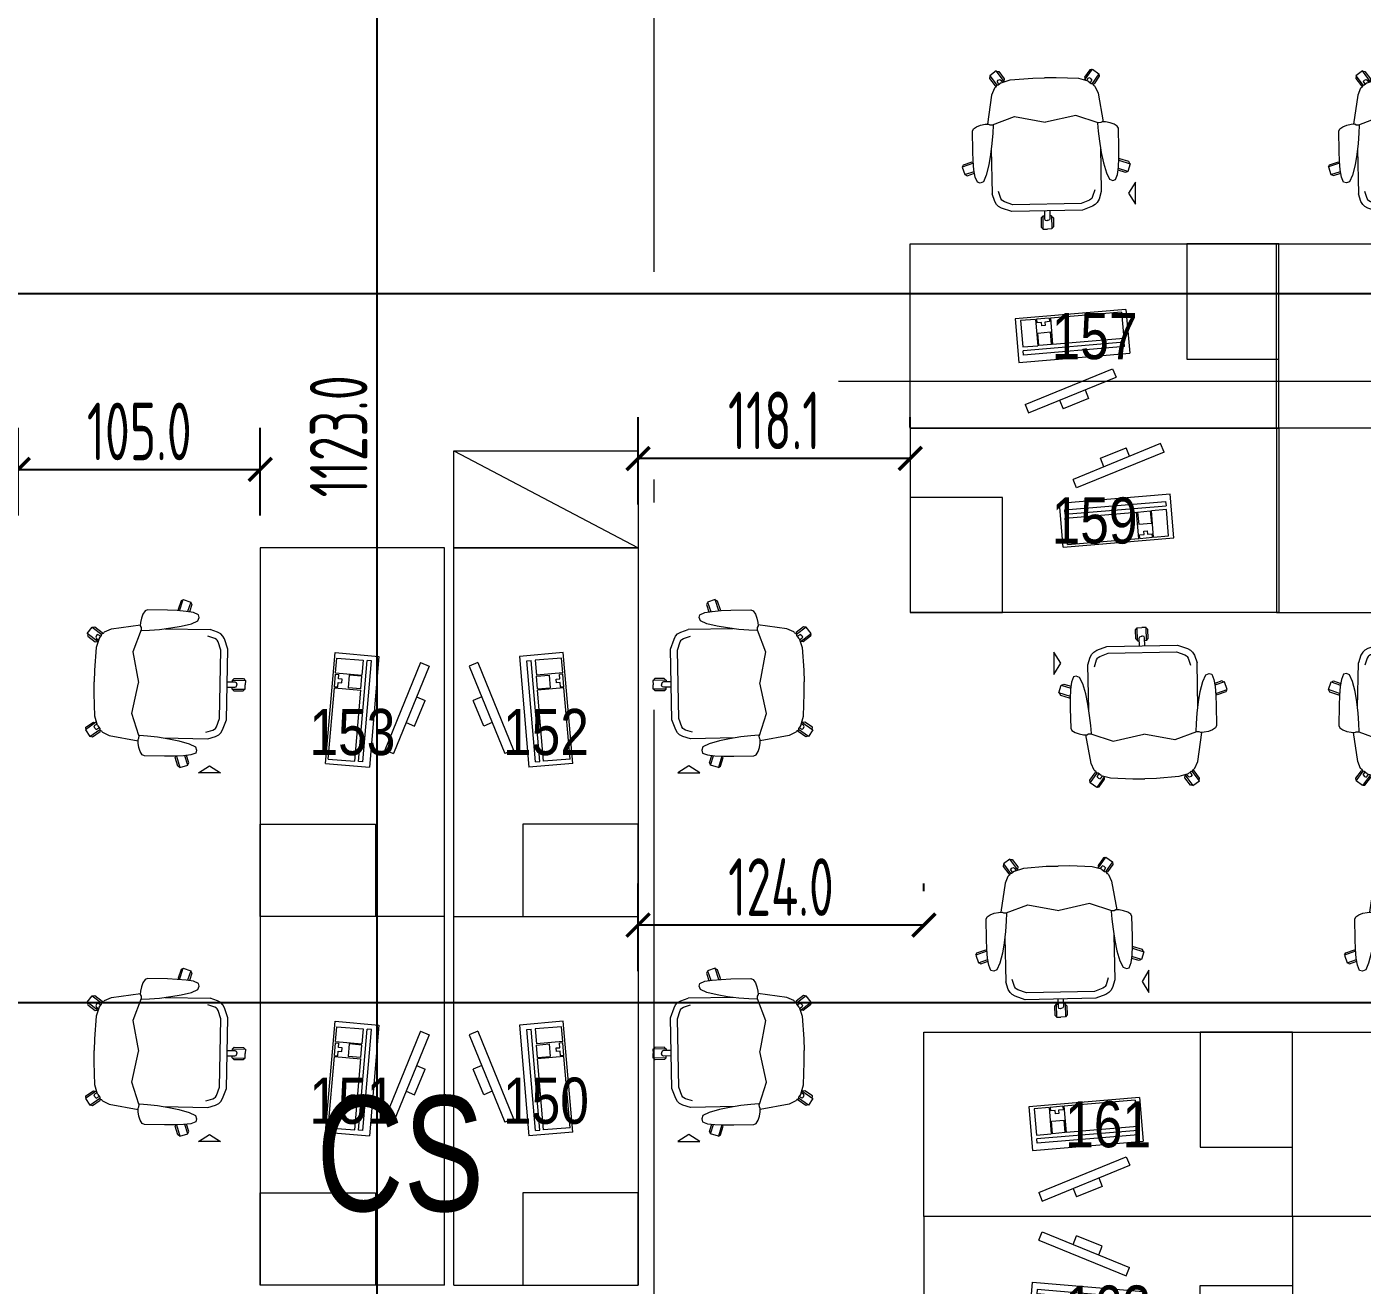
# Model space of a CAD drawing. Extents: x 6529560 to 6558080, y 5579316 to 5588131.
# Drawn here: x 6543845.05 to 6543850.85, y 5579672.92 to 5579678.38 of the extents above; entities that cross this region are included whole.
import ezdxf
from ezdxf.enums import TextEntityAlignment as Align

# ---------------------------------------------------------------- set-up
doc = ezdxf.new("R2010")
doc.units = 0
doc.header["$MEASUREMENT"] = 0
doc.header["$PDSIZE"] = -5
doc.linetypes.add('ACAD_ISO10W100', pattern=[18, 12, -3, 0, -3])
doc.linetypes.add('GR_SOLID', pattern=[0])
doc.layers.get('0').update_dxf_attribs({"color": 2, "linetype": 'CONTINUOUS', "lineweight": 5})
doc.layers.get('Defpoints').update_dxf_attribs({"linetype": 'CONTINUOUS'})
for name, color, linetype, lineweight in [('arch_meble', 5, 'GR_SOLID', 13), ('arch_osie', 181, 'CONTINUOUS', 5), ('arch_wymiary', 2, 'CONTINUOUS', 13)]:
    doc.layers.add(name, color=color, linetype=linetype, lineweight=lineweight)
doc.styles.add('ISO8', font='iso8.shx', dxfattribs={"width": 0.7})
doc.styles.get("Standard").update_dxf_attribs({"font": 'arial.ttf', "width": 0.75})
doc.dimstyles.new('biura', dxfattribs={"dimtxt": 0.25, "dimasz": 0.1, "dimexe": 0.18, "dimexo": 0.0625, "dimgap": 0.04, "dimtad": 1, "dimdec": 1, "dimlfac": 100, "dimzin": 0, "dimdsep": 46, "dimtxsty": 'ISO8', "dimblk": 'ARCHTICK', "dimcen": 0.09, "dimadec": 0, "dimazin": 0, "dimtfac": 1, "dimtdec": 1, "dimtix": 1, "dimtofl": 0, "dimtmove": 0, "dimatfit": 3, "dimldrblk": 'ARCHTICK', "dimfxl": 0.2, "dimfxlon": 1, "dimtolj": 1, "dimtzin": 0, "dimarcsym": 0})

# ---------------------------------------------------------------- blocks, each defined once
blk = doc.blocks.new('_ArchTick')
at = {"color": 0, "linetype": 'ByBlock', "const_width": 0.15}
blk.add_lwpolyline([(-0.5, -0.5), (0.5, 0.5)], dxfattribs=at)
blk = doc.blocks.new('*D2548')
at = {"layer": 'arch_wymiary', "color": 0, "lineweight": -2, "transparency": 16777216}
for p, q in [((6543823.9765, 5579674.3498), (6543823.9765, 5579673.9698)), ((6543854.0065, 5579674.3497), (6543854.0065, 5579673.9698)), ((6543823.9765, 5579674.1498), (6543854.0065, 5579674.1498))]:
    blk.add_line(p, q, dxfattribs=at)
at = {"layer": 'Defpoints', "color": 0, "transparency": 16777216}
for p in [(6543823.9765, 5579675.5317, 0), (6543854.0065, 5579675.5317, 0.0369), (6543854.0065, 5579674.1498)]:
    blk.add_point(p, dxfattribs=at)
at = {"layer": 'arch_wymiary', "color": 0, "lineweight": -2, "transparency": 16777216, "xscale": 0.1, "yscale": 0.1, "zscale": 0.1, "rotation": 180}
blk.add_blockref('_ArchTick', (6543823.9765, 5579674.1498), dxfattribs=at)
at = {"layer": 'arch_wymiary', "color": 0, "lineweight": -2, "transparency": 16777216, "xscale": 0.1, "yscale": 0.1, "zscale": 0.1}
blk.add_blockref('_ArchTick', (6543854.0065, 5579674.1498), dxfattribs=at)
at = {"layer": 'arch_wymiary', "color": 0, "transparency": 16777216, "insert": (6543837.5975, 5579674.3148), "char_height": 0.25, "attachment_point": 5, "style": 'ISO8'}
blk.add_mtext('\\A1;3003.0', dxfattribs=at)
blk = doc.blocks.new('*D2549')
at = {"layer": 'arch_wymiary', "color": 0, "lineweight": -2, "transparency": 16777216}
for p, q in [((6543846.4959, 5579682.221), (6543846.392, 5579682.221)), ((6543846.572, 5579682.221), (6543846.572, 5579670.9911)), ((6543846.581, 5579670.9911), (6543846.392, 5579670.9911))]:
    blk.add_line(p, q, dxfattribs=at)
at = {"layer": 'Defpoints', "color": 0, "transparency": 16777216}
for p in [(6543850.5562, 5579682.221, -14.6413), (6543846.572, 5579670.9911), (6543850.5562, 5579670.9911, -7.2654)]:
    blk.add_point(p, dxfattribs=at)
at = {"layer": 'arch_wymiary', "color": 0, "lineweight": -2, "transparency": 16777216, "xscale": 0.1, "yscale": 0.1, "zscale": 0.1}
for p, rotation in [((6543846.572, 5579682.221), 90), ((6543846.572, 5579670.9911), 270)]:
    blk.add_blockref('_ArchTick', p, dxfattribs=dict(at, rotation=rotation))
at = {"layer": 'arch_wymiary', "color": 0, "transparency": 16777216, "insert": (6543846.407, 5579676.6061), "char_height": 0.25, "attachment_point": 5, "rotation": 90, "style": 'ISO8'}
blk.add_mtext('\\A1;1123.0', dxfattribs=at)
blk = doc.blocks.new('biurko dostawka')
at = {"layer": 'arch_meble', "color": 0}
for p, q in [((6555863.26, 5577522.73, 7.3), (6555703.26, 5577522.73, 7.3)), ((6555703.26, 5577522.73, 7.3), (6555703.26, 5577442.73, 7.3)), ((6555863.26, 5577522.73, 7.3), (6555863.26, 5577442.73, 7.3)), ((6555753.11, 5577512.35, 7.3), (6555754.62, 5577516.06, 7.3)), ((6555753.11, 5577512.35, 7.3), (6555791.09, 5577496.86, 7.3)), ((6555754.62, 5577516.06, 7.3), (6555792.6, 5577500.56, 7.3)), ((6555768.05, 5577510.58, 7.3), (6555769.56, 5577514.28, 7.3)), ((6555780.68, 5577509.74, 7.3), (6555769.56, 5577514.28, 7.3)), ((6555779.17, 5577506.04, 7.3), (6555780.68, 5577509.74, 7.3)), ((6555791.09, 5577496.86, 7.3), (6555792.6, 5577500.56, 7.3)), ((6555748.8, 5577475.2, 7.3), (6555750.42, 5577494.18, 7.3)), ((6555750.42, 5577494.18, 7.3), (6555798.5, 5577490.1, 7.3)), ((6555752.41, 5577490.99, 7.3), (6555752.25, 5577489.12, 7.3)), ((6555796.25, 5577487.27, 7.3), (6555752.41, 5577490.99, 7.3)), ((6555796.89, 5577471.12, 7.3), (6555798.5, 5577490.1, 7.3)), ((6555751.14, 5577476.01, 7.3), (6555752.11, 5577487.44, 7.3)), ((6555752.11, 5577487.44, 7.3), (6555758.59, 5577486.89, 7.3)), ((6555796.1, 5577485.4, 7.3), (6555752.25, 5577489.12, 7.3)), ((6555757.62, 5577475.46, 7.3), (6555758.59, 5577486.89, 7.3)), ((6555759.09, 5577486.85, 7.3), (6555758.62, 5577481.39, 7.3)), ((6555764.57, 5577486.38, 7.3), (6555759.09, 5577486.85, 7.3)), ((6555764.09, 5577474.91, 7.3), (6555765.06, 5577486.34, 7.3)), ((6555764.57, 5577486.38, 7.3), (6555764.1, 5577480.93, 7.3)), ((6555795.95, 5577483.72, 7.3), (6555765.06, 5577486.34, 7.3)), ((6555794.98, 5577472.28, 7.3), (6555795.95, 5577483.72, 7.3)), ((6555796.25, 5577487.27, 7.3), (6555796.1, 5577485.4, 7.3)), ((6555758.62, 5577481.39, 7.3), (6555764.1, 5577480.93, 7.3)), ((6555760.36, 5577478.24, 7.3), (6555760.24, 5577476.74, 7.3)), ((6555761.86, 5577478.11, 7.3), (6555760.36, 5577478.24, 7.3)), ((6555761.73, 5577476.61, 7.3), (6555761.86, 5577478.11, 7.3)), ((6555796.89, 5577471.12, 7.3), (6555748.8, 5577475.2, 7.3)), ((6555757.62, 5577475.46, 7.3), (6555751.14, 5577476.01, 7.3)), ((6555758.12, 5577475.42, 7.3), (6555758.24, 5577476.91, 7.3)), ((6555763.6, 5577474.95, 7.3), (6555758.12, 5577475.42, 7.3)), ((6555760.24, 5577476.74, 7.3), (6555758.24, 5577476.91, 7.3)), ((6555763.72, 5577476.44, 7.3), (6555761.73, 5577476.61, 7.3)), ((6555763.6, 5577474.95, 7.3), (6555763.72, 5577476.44, 7.3)), ((6555794.98, 5577472.28, 7.3), (6555764.09, 5577474.91, 7.3)), ((6555703.26, 5577442.73, 7.3), (6555863.26, 5577442.73, 7.3)), ((6555760.02, 5577431.44, 7.3), (6555760.1, 5577435.44, 7.3)), ((6555760.73, 5577430.7, 7.3), (6555760.02, 5577431.44, 7.3)), ((6555760.1, 5577435.44, 7.3), (6555760.84, 5577436.16, 7.3)), ((6555760.73, 5577430.58, 7.3), (6555760.84, 5577436.28, 7.3)), ((6555760.84, 5577436.28, 7.3), (6555762.79, 5577436.24, 7.3)), ((6555761.47, 5577428.4, 7.3), (6555761.54, 5577431.75, 7.3)), ((6555761.54, 5577431.75, 7.3), (6555761.77, 5577432.33, 7.3)), ((6555761.77, 5577432.33, 7.3), (6555762.52, 5577432.51, 7.3)), ((6555762.52, 5577432.51, 7.3), (6555762.71, 5577432.51, 7.3)), ((6555762.91, 5577432.51, 7.3), (6555762.71, 5577432.51, 7.3)), ((6555764.73, 5577436.2, 7.3), (6555762.79, 5577436.24, 7.3)), ((6555763.65, 5577432.29, 7.3), (6555762.91, 5577432.51, 7.3)), ((6555763.86, 5577431.7, 7.3), (6555763.65, 5577432.29, 7.3)), ((6555763.79, 5577428.36, 7.3), (6555763.86, 5577431.7, 7.3)), ((6555764.62, 5577430.5, 7.3), (6555764.73, 5577436.2, 7.3)), ((6555764.62, 5577430.62, 7.3), (6555765.37, 5577431.34, 7.3)), ((6555765.45, 5577435.33, 7.3), (6555764.73, 5577436.08, 7.3)), ((6555765.37, 5577431.34, 7.3), (6555765.45, 5577435.33, 7.3)), ((6555740.69, 5577425.57, 7.3), (6555739.9, 5577424.24, 7.3)), ((6555741.62, 5577426.47, 7.3), (6555740.69, 5577425.57, 7.3)), ((6555742.89, 5577427.15, 7.3), (6555741.62, 5577426.47, 7.3)), ((6555747.29, 5577428.68, 7.3), (6555742.89, 5577427.15, 7.3)), ((6555747.77, 5577425.68, 7.3), (6555744.1, 5577424.41, 7.3)), ((6555777.98, 5577428.08, 7.3), (6555747.29, 5577428.68, 7.3)), ((6555777.38, 5577425.1, 7.3), (6555747.77, 5577425.68, 7.3)), ((6555760.73, 5577430.58, 7.3), (6555761.52, 5577430.56, 7.3)), ((6555764.62, 5577430.5, 7.3), (6555763.84, 5577430.52, 7.3)), ((6555782.32, 5577426.37, 7.3), (6555777.98, 5577428.08, 7.3)), ((6555783.55, 5577425.64, 7.3), (6555782.32, 5577426.37, 7.3)), ((6555784.45, 5577424.71, 7.3), (6555783.55, 5577425.64, 7.3)), ((6555797.96, 5577420.73, 7.3), (6555800.98, 5577425.52, 7.3)), ((6555800.98, 5577425.52, 7.3), (6555800.98, 5577415.94, 7.3)), ((6555738.41, 5577401.54, 7.3), (6555738.79, 5577420.96, 7.3)), ((6555739.9, 5577424.24, 7.3), (6555738.79, 5577420.96, 7.3)), ((6555742.64, 5577422.98, 7.3), (6555741.62, 5577419.99, 7.3)), ((6555743.06, 5577423.7, 7.3), (6555742.64, 5577422.98, 7.3)), ((6555743.4, 5577424.03, 7.3), (6555743.06, 5577423.7, 7.3)), ((6555744.1, 5577424.41, 7.3), (6555743.4, 5577424.03, 7.3)), ((6555781, 5577423.68, 7.3), (6555777.38, 5577425.1, 7.3)), ((6555781.68, 5577423.28, 7.3), (6555781, 5577423.68, 7.3)), ((6555782.01, 5577422.93, 7.3), (6555781.68, 5577423.28, 7.3)), ((6555782.4, 5577422.2, 7.3), (6555782.01, 5577422.93, 7.3)), ((6555783.3, 5577419.17, 7.3), (6555782.4, 5577422.2, 7.3)), ((6555785.18, 5577423.34, 7.3), (6555784.45, 5577424.71, 7.3)), ((6555786.17, 5577420.02, 7.3), (6555785.18, 5577423.34, 7.3)), ((6555785.78, 5577400.6, 7.3), (6555786.17, 5577420.02, 7.3)), ((6555800.98, 5577415.94, 7.3), (6555797.96, 5577420.73, 7.3)), ((6555732.39, 5577415.98, 7.3), (6555731.44, 5577413.75, 7.3)), ((6555733.58, 5577416.27, 7.3), (6555732.39, 5577415.98, 7.3)), ((6555735.02, 5577415.7, 7.3), (6555733.58, 5577416.27, 7.3)), ((6555736.26, 5577412.86, 7.3), (6555735.02, 5577415.7, 7.3)), ((6555788.38, 5577411.83, 7.3), (6555789.73, 5577414.62, 7.3)), ((6555789.73, 5577414.62, 7.3), (6555791.18, 5577415.13, 7.3)), ((6555791.18, 5577415.13, 7.3), (6555792.37, 5577414.8, 7.3)), ((6555792.37, 5577414.8, 7.3), (6555793.23, 5577412.54, 7.3)), ((6555725.77, 5577409.33, 7.3), (6555726.92, 5577412.64, 7.3)), ((6555730.65, 5577407.64, 7.3), (6555725.77, 5577409.33, 7.3)), ((6555725.89, 5577409.29, 7.3), (6555726.34, 5577408.36, 7.3)), ((6555726.34, 5577408.36, 7.3), (6555730.12, 5577407.05, 7.3)), ((6555726.92, 5577412.64, 7.3), (6555731, 5577411.22, 7.3)), ((6555727, 5577412.61, 7.3), (6555727.98, 5577413.09, 7.3)), ((6555727.98, 5577413.09, 7.3), (6555731.13, 5577411.99, 7.3)), ((6555730.89, 5577410.61, 7.3), (6555730.59, 5577406.74, 7.3)), ((6555731.44, 5577413.75, 7.3), (6555730.89, 5577410.61, 7.3)), ((6555737.36, 5577408.44, 7.3), (6555736.26, 5577412.86, 7.3)), ((6555738.11, 5577403.96, 7.3), (6555737.36, 5577408.44, 7.3)), ((6555787.1, 5577407.45, 7.3), (6555788.38, 5577411.83, 7.3)), ((6555793.23, 5577412.54, 7.3), (6555793.65, 5577409.37, 7.3)), ((6555796.66, 5577411.73, 7.3), (6555793.46, 5577410.76, 7.3)), ((6555797.7, 5577411.24, 7.3), (6555793.57, 5577409.99, 7.3)), ((6555793.65, 5577409.37, 7.3), (6555793.8, 5577405.49, 7.3)), ((6555797.62, 5577411.22, 7.3), (6555796.66, 5577411.73, 7.3)), ((6555798.71, 5577407.89, 7.3), (6555797.7, 5577411.24, 7.3)), ((6555730.12, 5577407.05, 7.3), (6555730.63, 5577407.3, 7.3)), ((6555730.43, 5577402.43, 7.3), (6555730.28, 5577393.77, 7.3)), ((6555730.59, 5577406.74, 7.3), (6555730.43, 5577402.43, 7.3)), ((6555738.71, 5577399.07, 7.3), (6555738.11, 5577403.96, 7.3)), ((6555785.39, 5577398.15, 7.3), (6555786.17, 5577403.01, 7.3)), ((6555786.17, 5577403.01, 7.3), (6555787.1, 5577407.45, 7.3)), ((6555793.77, 5577406.39, 7.3), (6555798.71, 5577407.89, 7.3)), ((6555794.28, 5577405.79, 7.3), (6555793.78, 5577406.05, 7.3)), ((6555793.8, 5577405.49, 7.3), (6555793.79, 5577401.19, 7.3)), ((6555798.11, 5577406.95, 7.3), (6555794.28, 5577405.79, 7.3)), ((6555798.6, 5577407.86, 7.3), (6555798.11, 5577406.95, 7.3)), ((6555739.07, 5577394.67, 7.3), (6555738.71, 5577399.07, 7.3)), ((6555784.85, 5577393.77, 7.3), (6555785.39, 5577398.15, 7.3)), ((6555793.79, 5577401.19, 7.3), (6555793.6, 5577392.52, 7.3)), ((6555730.28, 5577393.77, 7.3), (6555730.71, 5577392.78, 7.3)), ((6555730.71, 5577392.78, 7.3), (6555732.06, 5577391.85, 7.3)), ((6555732.06, 5577391.85, 7.3), (6555733.81, 5577391.2, 7.3)), ((6555733.81, 5577391.2, 7.3), (6555735.72, 5577390.79, 7.3)), ((6555735.72, 5577390.79, 7.3), (6555737.2, 5577390.67, 7.3)), ((6555738.5, 5577378.15, 7.3), (6555736.74, 5577390.71, 7.3)), ((6555737.2, 5577390.67, 7.3), (6555737.85, 5577391.01, 7.3)), ((6555737.85, 5577391.01, 7.3), (6555738.83, 5577391.05, 7.3)), ((6555738.83, 5577391.05, 7.3), (6555738.96, 5577391, 7.3)), ((6555738.96, 5577391, 7.3), (6555739.19, 5577391.21, 7.3)), ((6555738.96, 5577391, 7.3), (6555748.47, 5577387.48, 7.3)), ((6555739.19, 5577391.21, 7.3), (6555739.07, 5577394.67, 7.3)), ((6555784.59, 5577390.32, 7.3), (6555784.85, 5577393.77, 7.3)), ((6555791.75, 5577390.67, 7.3), (6555789.96, 5577390.09, 7.3)), ((6555793.13, 5577391.55, 7.3), (6555791.75, 5577390.67, 7.3)), ((6555793.6, 5577392.52, 7.3), (6555793.13, 5577391.55, 7.3)), ((6555748.47, 5577387.48, 7.3), (6555761.81, 5577389.93, 7.3)), ((6555775.18, 5577386.96, 7.3), (6555761.94, 5577389.93, 7.3)), ((6555784.82, 5577390.1, 7.3), (6555775.18, 5577386.96, 7.3)), ((6555784.82, 5577390.1, 7.3), (6555784.59, 5577390.32, 7.3)), ((6555784.77, 5577377.24, 7.3), (6555787.03, 5577389.72, 7.3)), ((6555784.95, 5577390.14, 7.3), (6555784.82, 5577390.1, 7.3)), ((6555785.92, 5577390.07, 7.3), (6555784.95, 5577390.14, 7.3)), ((6555786.57, 5577389.7, 7.3), (6555785.92, 5577390.07, 7.3)), ((6555788.04, 5577389.76, 7.3), (6555786.57, 5577389.7, 7.3)), ((6555789.96, 5577390.09, 7.3), (6555788.04, 5577389.76, 7.3)), ((6555737.67, 5577370.91, 7.3), (6555740.09, 5577374.1, 7.3)), ((6555737.77, 5577369.76, 7.3), (6555740.93, 5577373.94, 7.3)), ((6555739.78, 5577375.16, 7.3), (6555738.5, 5577378.15, 7.3)), ((6555739.98, 5577374.94, 7.3), (6555739.78, 5577375.16, 7.3)), ((6555740.15, 5577374.8, 7.3), (6555739.98, 5577374.94, 7.3)), ((6555740.09, 5577374.1, 7.3), (6555740.61, 5577374.17, 7.3)), ((6555740.38, 5577374.71, 7.3), (6555740.15, 5577374.8, 7.3)), ((6555740.69, 5577373.98, 7.3), (6555740.38, 5577374.71, 7.3)), ((6555741.36, 5577373.86, 7.3), (6555740.69, 5577373.98, 7.3)), ((6555740.94, 5577372.3, 7.3), (6555741.7, 5577373.6, 7.3)), ((6555742.66, 5577372.84, 7.3), (6555741.36, 5577373.86, 7.3)), ((6555782.42, 5577373.16, 7.3), (6555782.75, 5577373.87, 7.3)), ((6555783.02, 5577373.25, 7.3), (6555782.5, 5577373.34, 7.3)), ((6555782.75, 5577373.87, 7.3), (6555782.99, 5577373.96, 7.3)), ((6555782.99, 5577373.96, 7.3), (6555783.16, 5577374.09, 7.3)), ((6555785.31, 5577369.97, 7.3), (6555783.02, 5577373.25, 7.3)), ((6555783.16, 5577374.09, 7.3), (6555783.37, 5577374.3, 7.3)), ((6555783.37, 5577374.3, 7.3), (6555784.77, 5577377.24, 7.3)), ((6555737.82, 5577369.83, 7.3), (6555737.67, 5577370.91, 7.3)), ((6555740.56, 5577367.65, 7.3), (6555737.77, 5577369.76, 7.3)), ((6555744.13, 5577372.36, 7.3), (6555740.56, 5577367.65, 7.3)), ((6555740.94, 5577372.3, 7.3), (6555741.42, 5577371.68, 7.3)), ((6555741.09, 5577367.81, 7.3), (6555741.66, 5577367.89, 7.3)), ((6555741.42, 5577371.68, 7.3), (6555742.14, 5577371.39, 7.3)), ((6555741.66, 5577367.89, 7.3), (6555744.07, 5577371.08, 7.3)), ((6555742.14, 5577371.39, 7.3), (6555742.67, 5577371.72, 7.3)), ((6555742.66, 5577372.84, 7.3), (6555746.62, 5577371.55, 7.3)), ((6555742.67, 5577371.72, 7.3), (6555743.34, 5577372.62, 7.3)), ((6555744.07, 5577371.08, 7.3), (6555743.93, 5577372.1, 7.3)), ((6555746.62, 5577371.55, 7.3), (6555756.41, 5577370.81, 7.3)), ((6555756.41, 5577370.81, 7.3), (6555761.5, 5577370.67, 7.3)), ((6555766.58, 5577370.61, 7.3), (6555761.5, 5577370.67, 7.3)), ((6555776.39, 5577370.97, 7.3), (6555766.58, 5577370.61, 7.3)), ((6555780.41, 5577372.1, 7.3), (6555776.39, 5577370.97, 7.3)), ((6555778.91, 5577371.68, 7.3), (6555782.29, 5577366.83, 7.3)), ((6555778.92, 5577370.39, 7.3), (6555779.1, 5577371.41, 7.3)), ((6555781.21, 5577367.11, 7.3), (6555778.92, 5577370.39, 7.3)), ((6555780.35, 5577370.98, 7.3), (6555779.71, 5577371.9, 7.3)), ((6555780.87, 5577370.62, 7.3), (6555780.35, 5577370.98, 7.3)), ((6555780.41, 5577372.1, 7.3), (6555781.74, 5577373.06, 7.3)), ((6555781.6, 5577370.89, 7.3), (6555780.87, 5577370.62, 7.3)), ((6555782.1, 5577371.49, 7.3), (6555781.4, 5577372.81, 7.3)), ((6555782.1, 5577371.49, 7.3), (6555781.6, 5577370.89, 7.3)), ((6555781.74, 5577373.06, 7.3), (6555782.42, 5577373.16, 7.3)), ((6555785.16, 5577368.83, 7.3), (6555782.17, 5577373.13, 7.3)), ((6555782.29, 5577366.83, 7.3), (6555785.16, 5577368.83, 7.3)), ((6555785.12, 5577368.9, 7.3), (6555785.31, 5577369.97, 7.3)), ((6555781.77, 5577367.01, 7.3), (6555781.21, 5577367.11, 7.3))]:
    blk.add_line(p, q, dxfattribs=at)
at = {"layer": 'arch_meble', "color": 0, "extrusion": (0, 0, -1)}
blk.add_line((6555746.26, 5577522.73, 7.3), (6555704.26, 5577522.73, 7.3), dxfattribs=at)
at = {"layer": 'arch_meble', "color": 0, "elevation": 7.3}
blk.add_lwpolyline([(6555863.26, 5577442.73), (6555823.26, 5577442.73), (6555823.26, 5577492.73), (6555863.26, 5577492.73)], close=True, dxfattribs=at)
blk = doc.blocks.new('*D2776')
at = {"layer": 'arch_wymiary', "color": 0, "lineweight": -2, "transparency": 16777216}
for p, q in [((6543845.0166, 5579676.2623), (6543845.0166, 5579676.6423)), ((6543846.0666, 5579676.2623), (6543846.0666, 5579676.6423)), ((6543845.0166, 5579676.4623), (6543846.0666, 5579676.4623))]:
    blk.add_line(p, q, dxfattribs=at)
at = {"layer": 'Defpoints', "color": 0, "transparency": 16777216}
for p in [(6543846.0666, 5579676.4623), (6543845.0166, 5579676.1921), (6543846.0666, 5579675.8938)]:
    blk.add_point(p, dxfattribs=at)
at = {"layer": 'arch_wymiary', "color": 0, "lineweight": -2, "transparency": 16777216, "xscale": 0.1, "yscale": 0.1, "zscale": 0.1, "rotation": 180}
blk.add_blockref('_ArchTick', (6543845.0166, 5579676.4623), dxfattribs=at)
at = {"layer": 'arch_wymiary', "color": 0, "lineweight": -2, "transparency": 16777216, "xscale": 0.1, "yscale": 0.1, "zscale": 0.1}
blk.add_blockref('_ArchTick', (6543846.0666, 5579676.4623), dxfattribs=at)
at = {"layer": 'arch_wymiary', "color": 0, "transparency": 16777216, "insert": (6543845.5416, 5579676.6273), "char_height": 0.25, "attachment_point": 5, "style": 'ISO8'}
blk.add_mtext('\\A1;105.0', dxfattribs=at)
blk = doc.blocks.new('*D2783')
at = {"layer": 'arch_wymiary', "color": 0, "lineweight": -2, "transparency": 16777216}
for p, q in [((6543847.7065, 5579674.2851), (6543847.7065, 5579674.6651)), ((6543848.9463, 5579674.6316), (6543848.9463, 5579674.6651)), ((6543848.9463, 5579674.4851), (6543847.7065, 5579674.4851))]:
    blk.add_line(p, q, dxfattribs=at)
at = {"layer": 'Defpoints', "color": 0, "transparency": 16777216}
for p in [(6543847.7065, 5579674.4851), (6543848.9463, 5579674.021, -7.2924), (6543847.7065, 5579673.094)]:
    blk.add_point(p, dxfattribs=at)
at = {"layer": 'arch_wymiary', "color": 0, "lineweight": -2, "transparency": 16777216, "xscale": 0.1, "yscale": 0.1, "zscale": 0.1, "rotation": 180}
blk.add_blockref('_ArchTick', (6543847.7065, 5579674.4851), dxfattribs=at)
at = {"layer": 'arch_wymiary', "color": 0, "lineweight": -2, "transparency": 16777216, "xscale": 0.1, "yscale": 0.1, "zscale": 0.1}
blk.add_blockref('_ArchTick', (6543848.9463, 5579674.4851), dxfattribs=at)
at = {"layer": 'arch_wymiary', "color": 0, "transparency": 16777216, "insert": (6543848.3264, 5579674.6501), "char_height": 0.25, "attachment_point": 5, "style": 'ISO8'}
blk.add_mtext('\\A1;124.0', dxfattribs=at)
blk = doc.blocks.new('*D2785')
at = {"layer": 'arch_wymiary', "color": 0, "lineweight": -2, "transparency": 16777216}
for p, q in [((6543833.0705, 5579677.4248), (6543833.0705, 5579677.0448)), ((6543853.6765, 5579677.3652), (6543853.6765, 5579677.4048)), ((6543853.6765, 5579677.2248), (6543833.0705, 5579677.2248))]:
    blk.add_line(p, q, dxfattribs=at)
at = {"layer": 'Defpoints', "color": 0, "transparency": 16777216}
for p in [(6543833.0705, 5579677.8145), (6543833.0705, 5579677.2248), (6543853.6765, 5579676.6409, -7.2924)]:
    blk.add_point(p, dxfattribs=at)
at = {"layer": 'arch_wymiary', "color": 0, "lineweight": -2, "transparency": 16777216, "xscale": 0.1, "yscale": 0.1, "zscale": 0.1, "rotation": 180}
blk.add_blockref('_ArchTick', (6543833.0705, 5579677.2248), dxfattribs=at)
at = {"layer": 'arch_wymiary', "color": 0, "lineweight": -2, "transparency": 16777216, "xscale": 0.1, "yscale": 0.1, "zscale": 0.1}
blk.add_blockref('_ArchTick', (6543853.6765, 5579677.2248), dxfattribs=at)
at = {"layer": 'arch_wymiary', "color": 0, "transparency": 16777216, "insert": (6543843.3735, 5579677.3898), "char_height": 0.25, "attachment_point": 5, "style": 'ISO8'}
blk.add_mtext('\\A1;2060.6', dxfattribs=at)
blk = doc.blocks.new('*D2789')
at = {"layer": 'arch_wymiary', "color": 0, "lineweight": -2, "transparency": 16777216}
for p, q in [((6543847.7065, 5579676.3099), (6543847.7065, 5579676.6899)), ((6543848.8875, 5579676.646), (6543848.8875, 5579676.6899)), ((6543848.8875, 5579676.5099), (6543847.7065, 5579676.5099))]:
    blk.add_line(p, q, dxfattribs=at)
at = {"layer": 'Defpoints', "color": 0, "transparency": 16777216}
for p in [(6543847.7065, 5579676.5099), (6543847.7065, 5579676.1229), (6543848.8875, 5579675.841, -7.2924)]:
    blk.add_point(p, dxfattribs=at)
at = {"layer": 'arch_wymiary', "color": 0, "lineweight": -2, "transparency": 16777216, "xscale": 0.1, "yscale": 0.1, "zscale": 0.1, "rotation": 180}
blk.add_blockref('_ArchTick', (6543847.7065, 5579676.5099), dxfattribs=at)
at = {"layer": 'arch_wymiary', "color": 0, "lineweight": -2, "transparency": 16777216, "xscale": 0.1, "yscale": 0.1, "zscale": 0.1}
blk.add_blockref('_ArchTick', (6543848.8875, 5579676.5099), dxfattribs=at)
at = {"layer": 'arch_wymiary', "color": 0, "transparency": 16777216, "insert": (6543848.297, 5579676.6749), "char_height": 0.25, "attachment_point": 5, "style": 'ISO8'}
blk.add_mtext('\\A1;118.1', dxfattribs=at)

msp = doc.modelspace()

# ---------------------------------------------------------------- linework, layer by layer
at = {"layer": 'arch_meble', "color": 0}
msp.add_line((6543846.9065, 5579676.5429), (6543847.7065, 5579676.1229), dxfattribs=at)
msp.add_lwpolyline([(6543846.9065, 5579676.5429), (6543847.7065, 5579676.5429), (6543847.7065, 5579676.1229), (6543846.9065, 5579676.1229)], close=True, dxfattribs=at)
at = {"layer": 'arch_osie', "linetype": 'ACAD_ISO10W100', "ltscale": 0.3, "extrusion": (-4.94832e-09, -8.0265e-10, 1), "elevation": 0}
msp.add_lwpolyline([(6543847.7765, 5579666.3192), (6543847.7765, 5579684.833)], dxfattribs=at)
at = {"layer": 'arch_osie', "linetype": 'ACAD_ISO10W100', "ltscale": 0.3}
msp.add_lwpolyline([(6543848.5765, 5579676.8461), (6543858.5815, 5579676.8461)], dxfattribs=at)

# ---------------------------------------------------------------- block references
at = {"layer": 'arch_meble', "color": 0, "yscale": 0.00999925254474, "zscale": 0.00999925254474}
for p, xscale, rotation in [((6478296.755, 5635447.6992, -7.3655), -0.00999925254474, 180), ((6488075.8085, 5645228.2556, -0.073), 0.00999925254474, 269.9999997752803), ((6599617.9654, 5645228.2549, -0.073), -0.00999925254474, 89.9999995517688), ((6488075.8085, 5645226.6557, -0.073), 0.00999925254474, 269.9999997752803), ((6599617.9654, 5645226.655, -0.073), -0.00999925254474, 89.9999995517688)]:
    msp.add_blockref('biurko dostawka', p, dxfattribs=dict(at, xscale=xscale, rotation=rotation))
at = {"layer": 'arch_meble', "color": 7, "yscale": 0.00999925254474, "zscale": 0.00999925254474}
for p, xscale, rotation in [((6478298.4428, 5635447.8151, -7.3655), -0.0099992525447401, 179.9998987697053), ((6478298.246, 5523905.6981, -7.3655), 0.00999925254474, 359.9998989932168), ((6478298.5123, 5635444.3952, -7.3655), -0.00999925254474, 179.9998987697053), ((6478298.3154, 5523902.2783, -7.3655), 0.00999925254474, 359.9998989932168)]:
    msp.add_blockref('biurko dostawka', p, dxfattribs=dict(at, xscale=xscale, rotation=rotation))
at = {"layer": 'arch_meble', "color": 0, "xscale": -0.00999925254474, "yscale": 0.00999925254474, "zscale": 0.00999925254474}
msp.add_blockref('biurko dostawka', (6609402.6198, 5523905.5826, -7.3655), dxfattribs=at)
at = {"layer": 'arch_meble', "color": 6, "yscale": 0.00999925254474, "zscale": 0.00999925254474}
for p, xscale, rotation in [((6478296.9124, 5635444.3952, -7.3655), -0.00999925254474, 179.9998987697053), ((6478296.7155, 5523902.2783, -7.3655), 0.00999925254474, 359.9998989932168)]:
    msp.add_blockref('biurko dostawka', p, dxfattribs=dict(at, xscale=xscale, rotation=rotation))

# ---------------------------------------------------------------- texts
at = {"color": 1, "width": 0.8}
for s, p in [('157', (6543849.6874, 5579677.0409)), ('159', (6543849.6874, 5579676.2409)), ('153', (6543846.4666, 5579675.3229)), ('152', (6543847.3065, 5579675.3229)), ('151', (6543846.4666, 5579673.7231)), ('150', (6543847.3065, 5579673.7231)), ('161', (6543849.7463, 5579673.621)), ('163', (6543849.7463, 5579672.8211))]:
    msp.add_text(s, height=0.2, dxfattribs=at).set_placement(p, align=Align.MIDDLE_CENTER)
at = {"layer": 'arch_wymiary', "color": 5, "insert": (6543846.3106, 5579673.7441), "char_height": 0.5, "attachment_point": 1}
msp.add_mtext_dynamic_manual_height_columns('CS', width=3.71411, gutter_width=12.5, heights=[0], dxfattribs=at)

# ---------------------------------------------------------------- dimensions: what is measured, and where the dimension line sits
at = {"layer": 'arch_wymiary', "color": 4}
dim = msp.add_linear_dim(base=(6543846.572, 5579670.9911), p1=(6543850.5562, 5579682.221, -14.6413), p2=(6543850.5562, 5579670.9911, -7.2654), angle=90, dimstyle='biura', dxfattribs=at)
dim.commit()
dim.dimension.update_dxf_attribs({"geometry": '*D2549', "text_midpoint": (6543846.572, 5579676.6061), "dimtype": 160})
for base, p1, p2, picture, middle in [((6543833.0705, 5579677.2248), (6543853.6765, 5579676.6409, -7.2924), (6543833.0705, 5579677.8145), '*D2785', (6543843.3735, 5579677.3898)), ((6543846.0666, 5579676.4623), (6543845.0166, 5579676.1921), (6543846.0666, 5579675.8938), '*D2776', (6543845.5416, 5579676.6273)), ((6543847.7065, 5579674.4851), (6543848.9463, 5579674.021, -7.2924), (6543847.7065, 5579673.094), '*D2783', (6543848.3264, 5579674.6501))]:
    dim = msp.add_linear_dim(base=base, p1=p1, p2=p2, dimstyle='biura', override={"dimarcsym": 2}, dxfattribs=at)
    dim.commit()
    dim.dimension.update_dxf_attribs({"geometry": picture, "text_midpoint": middle})
dim = msp.add_linear_dim(base=(6543847.7065, 5579676.5099), p1=(6543848.8875, 5579675.841, -7.2924), p2=(6543847.7065, 5579676.1229), dimstyle='biura', override={"dimarcsym": 2}, dxfattribs=at)
dim.commit()
dim.dimension.update_dxf_attribs({"geometry": '*D2789', "text_midpoint": (6543848.297, 5579676.5099), "dimtype": 160})
at = {"layer": 'arch_wymiary'}
dim = msp.add_linear_dim(base=(6543854.0065, 5579674.1498), p1=(6543823.9765, 5579675.5317, 0), p2=(6543854.0065, 5579675.5317, 0.0369), dimstyle='biura', dxfattribs=at)
dim.commit()
dim.dimension.update_dxf_attribs({"geometry": '*D2548', "text_midpoint": (6543837.5975, 5579674.1498), "dimtype": 160})

doc.saveas('drawing.dxf')
